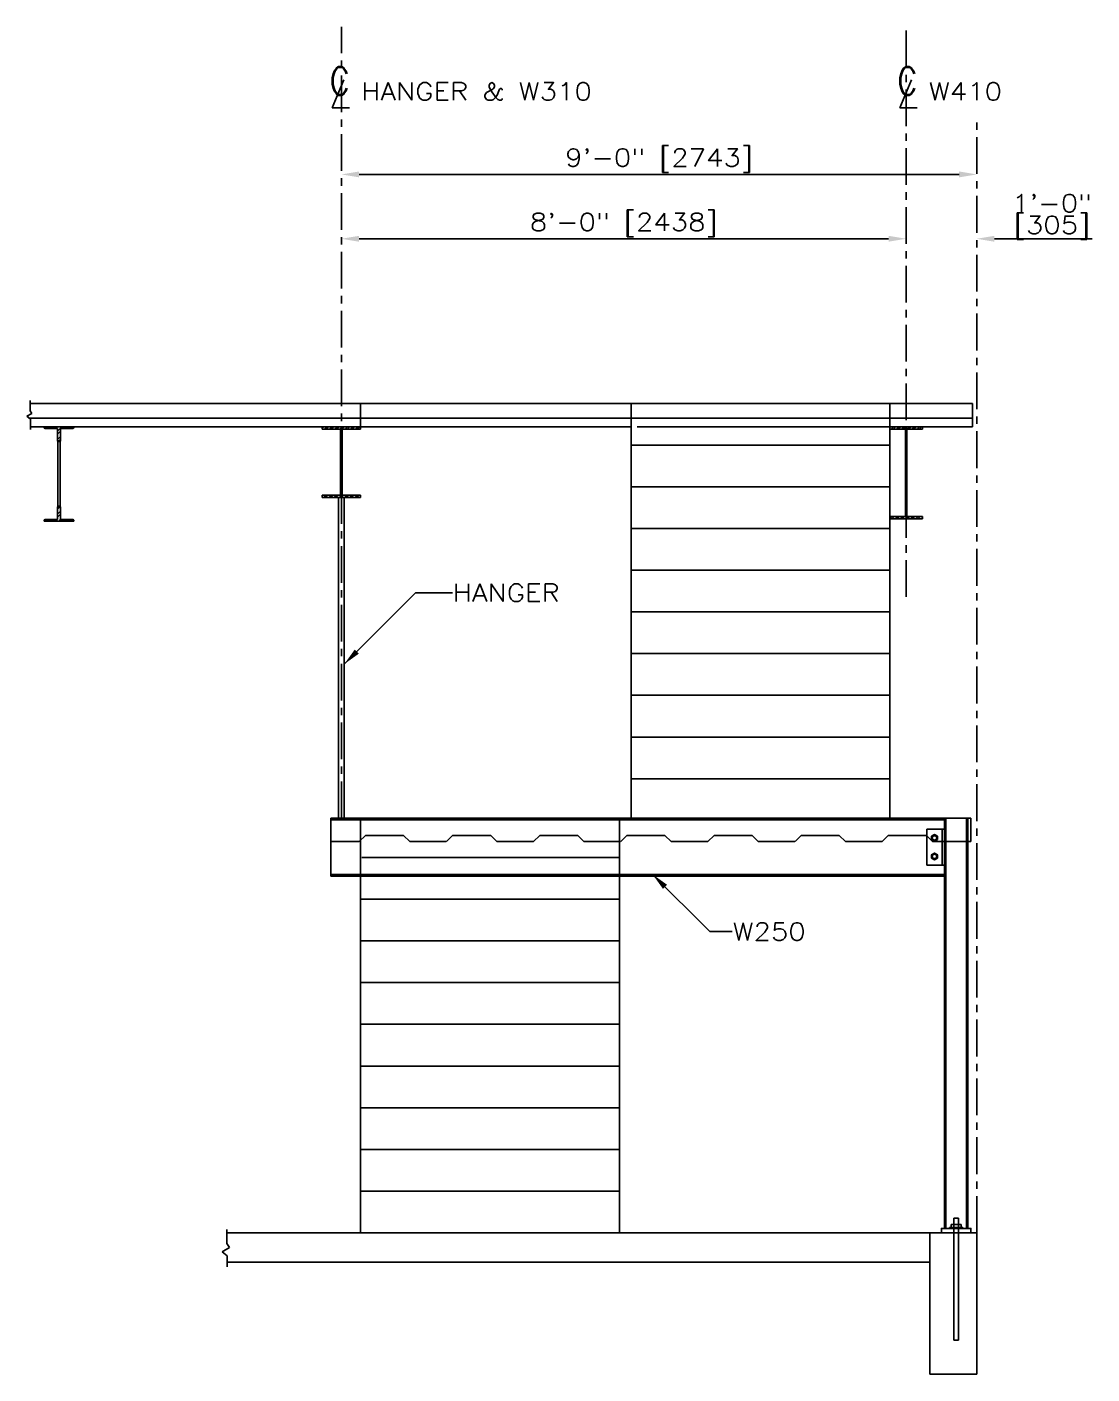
# Model space of a CAD drawing. Header units: inches. Extents: x -44 to 9761, y -1166 to 3580.
# Drawn here: x 7539.8 to 7720.9, y 2902.1 to 3131.1 of the extents above; entities that cross this region are included whole.
import ezdxf

# ---------------------------------------------------------------- set-up
doc = ezdxf.new("R2010")
doc.units = ezdxf.units.IN
doc.header["$MEASUREMENT"] = 0
doc.linetypes.add('CENTER', pattern=[2, 1.25, -0.25, 0.25, -0.25])
doc.layers.get('DEFPOINTS').update_dxf_attribs({"linetype": 'CONTINUOUS'})
for name, color, linetype in [('Arch_Section_Truss', 45, 'CONTINUOUS'), ('C-241-1', 241, 'CONTINUOUS'), ('Center', 251, 'CENTER'), ('LAYER131A', 131, 'CONTINUOUS'), ('Section_Hanger', 150, 'CONTINUOUS'), ('Struc_Section_BP', 135, 'CONTINUOUS'), ('Struc_Section_Conc', 71, 'CONTINUOUS'), ('Struc_Section_Dim', 5, 'CONTINUOUS'), ('Struc_Section_MachineBolt', 133, 'CONTINUOUS'), ('Struc_Section_Stair', 131, 'CONTINUOUS'), ('Struc_Section_Steel', 11, 'CONTINUOUS'), ('Struc_Steel_Beam', 22, 'CONTINUOUS'), ('TEXT', 4, 'CONTINUOUS')]:
    doc.layers.add(name, color=color, linetype=linetype)
doc.styles.add('ROMANS', font='ROMANS.SHX', dxfattribs={"width": 0.8})
doc.styles.add('ROMANS-115', font='romans.shx', dxfattribs={"width": 1.15})
doc.dimstyles.new('48-ROMANS-115', dxfattribs={"dimtxt": 3, "dimasz": 3, "dimexe": 3, "dimexo": 3, "dimgap": 0.0625, "dimtad": 1, "dimdec": 4, "dimzin": 1, "dimdsep": 46, "dimlunit": 4, "dimtxsty": 'ROMANS-115', "dimcen": 0.0625, "dimclrd": 256, "dimclre": 256, "dimclrt": 256, "dimadec": 0, "dimazin": 0, "dimtfac": 1, "dimtdec": 4, "dimtofl": 0, "dimtmove": 0, "dimatfit": 0, "dimfxl": 1, "dimfrac": 2, "dimtolj": 1, "dimtzin": 0, "dimarcsym": 0})
doc.dimstyles.new('Copy of 48-ROMANS-115-BPV', dxfattribs={"dimtxt": 3, "dimasz": 3, "dimexe": 3, "dimexo": 3, "dimgap": 0.0625, "dimtad": 1, "dimdec": 4, "dimzin": 1, "dimdsep": 46, "dimlunit": 4, "dimtxsty": 'ROMANS-115', "dimcen": 0.0625, "dimclrd": 256, "dimclre": 256, "dimclrt": 256, "dimadec": 0, "dimazin": 0, "dimtfac": 1, "dimtdec": 4, "dimtofl": 0, "dimtmove": 0, "dimatfit": 0, "dimfxl": 1, "dimfrac": 2, "dimtolj": 1, "dimtzin": 0, "dimarcsym": 0})
pattern_1 = [(45, (7769.0926, 2503.1176), (-0.44194174, 0.44194174), []), (45, (7769.0926, 2503.4301), (-0.44194174, 0.44194174), [])]

# ---------------------------------------------------------------- blocks, each defined once
blk = doc.blocks.new('*D20')
at = {"layer": 'DEFPOINTS', "color": 0, "transparency": 16777216}
for p in [(7701.26, 3106.06), (7593.26, 3104.66), (7701.26, 3104.66)]:
    blk.add_point(p, dxfattribs=at)
at = {"layer": 'Struc_Section_Dim', "lineweight": -2, "transparency": 16777216}
blk.add_line((7596.26, 3106.06), (7698.26, 3106.06), dxfattribs=at)
at = {"layer": 'Struc_Section_Dim', "transparency": 16777216}
for points in [[(7596.26, 3106.56), (7596.26, 3105.56), (7593.26, 3106.06)], [(7698.26, 3106.56), (7698.26, 3105.56), (7701.26, 3106.06)]]:
    blk.add_solid(points, dxfattribs=at)
at = {"layer": 'Struc_Section_Dim', "transparency": 16777216, "insert": (7647.26, 3108.41), "char_height": 3, "attachment_point": 5, "style": 'ROMANS-115'}
blk.add_mtext('\\A1;9\'-0" [2743]', dxfattribs=at)
blk = doc.blocks.new('*D21')
at = {"layer": 'DEFPOINTS', "color": 0, "transparency": 16777216}
for p in [(7593.26, 3095.43), (7689.26, 3095.43), (7689.26, 3095.12)]:
    blk.add_point(p, dxfattribs=at)
at = {"layer": 'Struc_Section_Dim', "lineweight": -2, "transparency": 16777216}
blk.add_line((7596.26, 3095.12), (7686.26, 3095.12), dxfattribs=at)
at = {"layer": 'Struc_Section_Dim', "transparency": 16777216}
for points in [[(7596.26, 3095.62), (7596.26, 3094.62), (7593.26, 3095.12)], [(7686.26, 3095.62), (7686.26, 3094.62), (7689.26, 3095.12)]]:
    blk.add_solid(points, dxfattribs=at)
at = {"layer": 'Struc_Section_Dim', "transparency": 16777216, "insert": (7641.26, 3097.47), "char_height": 3, "attachment_point": 5, "style": 'ROMANS-115'}
blk.add_mtext('\\A1;8\'-0" [2438]', dxfattribs=at)
blk = doc.blocks.new('*D22')
at = {"layer": 'DEFPOINTS', "color": 0, "transparency": 16777216}
for p in [(7689.26, 3095.12), (7701.26, 3095.12), (7701.26, 3095.12)]:
    blk.add_point(p, dxfattribs=at)
at = {"layer": 'Struc_Section_Dim', "lineweight": -2, "transparency": 16777216}
for p, q in [((7686.26, 3095.12), (7683.26, 3095.12)), ((7704.26, 3095.12), (7720.86, 3095.12))]:
    blk.add_line(p, q, dxfattribs=at)
at = {"layer": 'Struc_Section_Dim', "transparency": 16777216}
for points in [[(7686.26, 3095.62), (7686.26, 3094.62), (7689.26, 3095.12)], [(7704.26, 3095.62), (7704.26, 3094.62), (7701.26, 3095.12)]]:
    blk.add_solid(points, dxfattribs=at)
at = {"layer": 'Struc_Section_Dim', "transparency": 16777216, "char_height": 3, "attachment_point": 5, "style": 'ROMANS-115'}
for s, insert in [('\\A1;1\'-0"', (7714.06, 3101.17)), ('\\A1;[305]', (7714.06, 3096.97))]:
    blk.add_mtext(s, dxfattribs=dict(at, insert=insert))
blk = doc.blocks.new('CLMARK')
at = {"layer": 'TEXT'}
for p, q in [((1.52, 4.57), (-3.55, -7.61)), ((-3.55, -7.61), (4.06, -7.61))]:
    blk.add_line(p, q, dxfattribs=at)
at = {"layer": 'TEXT', "style": 'ROMANS', "width": 0.8}
blk.add_text('C', height=12, dxfattribs=at).set_placement((-4.59, -1.9))
blk = doc.blocks.new('outstandingconn1')
at = {"layer": 'Struc_Section_MachineBolt', "ltscale": 2}
for points in [[(1.2, 4.36), (1.69, 4.08), (2.18, 4.36), (2.18, 4.92), (1.69, 5.2), (1.2, 4.92)], [(1.2, 1.22), (1.69, 0.94), (2.18, 1.22), (2.18, 1.78), (1.69, 2.06), (1.2, 1.78)]]:
    blk.add_lwpolyline(points, close=True, dxfattribs=at)
for centre in [(1.69, 4.64), (1.69, 1.5)]:
    blk.add_circle(centre, 0.375, dxfattribs=at)
at = {"layer": 'Struc_Section_Steel', "color": 131, "ltscale": 2}
for p, q in [((0, 6.14), (3, 6.14)), ((0, 6.14), (0, 0)), ((0.38, 6.14), (0.38, 0)), ((3, 6.14), (3, 0)), ((0, 0), (3, 0))]:
    blk.add_line(p, q, dxfattribs=at)

msp = doc.modelspace()

# ---------------------------------------------------------------- hatches: boundary and pattern name
at = {"layer": 'Arch_Section_Truss'}
h = msp.add_hatch(dxfattribs=at)
h.set_pattern_fill('STEEL', color=256, scale=8, style=0)
h.set_pattern_definition([(45, (1613.5138, 2160.7952), (-0.70710678, 0.70710678), []), (45, (1613.5138, 2161.2952), (-0.70710678, 0.70710678), [])])
h.paths.add_polyline_path([(7545.01022, 3060.7698, 0.414213562), (7545.13522, 3060.6448), (7545.38522, 3060.6448, 0.414213562), (7545.51022, 3060.7698), (7545.51022, 3062.8948), (7547.63522, 3062.8948, 0.414213562), (7547.76022, 3063.0198), (7547.76022, 3063.1448), (7542.76022, 3063.1448), (7542.76022, 3063.0198, 0.414213562), (7542.88522, 3062.8948), (7545.01022, 3062.8948)])
h.paths.add_polyline_path([(7545.01022, 3047.3948), (7542.88522, 3047.3948, 0.414213562), (7542.76022, 3047.2698), (7542.76022, 3047.1448), (7547.76022, 3047.1448), (7547.76022, 3047.2698, 0.414213562), (7547.63522, 3047.3948), (7545.51022, 3047.3948), (7545.51022, 3049.5198, 0.414213562), (7545.38522, 3049.6448), (7545.13522, 3049.6448, 0.414213562), (7545.01022, 3049.5198)])
at = {"layer": 'Struc_Steel_Beam'}
h = msp.add_hatch(dxfattribs=at)
h.set_pattern_fill('STEEL', color=256, scale=5, style=0)
h.set_pattern_definition(pattern_1)
h.paths.add_polyline_path([(7593.26022, 3063.1448), (7590.01022, 3063.1448), (7590.01022, 3062.7698), (7593.13522, 3062.7698), (7593.13522, 3051.5198), (7590.01022, 3051.5198), (7590.01022, 3051.1448), (7593.26022, 3051.1448)])
h.paths.add_polyline_path([(7596.51022, 3063.1448), (7593.26022, 3063.1448), (7593.26022, 3051.1448), (7596.51022, 3051.1448), (7596.51022, 3051.5198), (7593.38522, 3051.5198), (7593.38522, 3062.7698), (7596.51022, 3062.7698)])
h = msp.add_hatch(dxfattribs=at)
h.set_pattern_fill('STEEL', color=256, scale=5, style=0)
h.set_pattern_definition(pattern_1)
h.paths.add_polyline_path([(7692.01022, 3063.1448), (7689.51022, 3063.1448), (7689.51022, 3062.7698), (7692.01022, 3062.7698)])
h.paths.add_polyline_path([(7689.26022, 3063.1448), (7686.51022, 3063.1448), (7686.51022, 3062.7698), (7689.13522, 3062.7698), (7689.13522, 3060.0548), (7689.26022, 3060.0548)])
h.paths.add_polyline_path([(7689.38522, 3060.0548), (7689.26022, 3060.0548), (7689.26022, 3052.9648), (7689.38522, 3052.9648)])
h.paths.add_polyline_path([(7689.26022, 3052.9648), (7689.13522, 3052.9648), (7689.13522, 3047.8948), (7686.51022, 3047.8948), (7686.51022, 3047.5198), (7689.26022, 3047.5198)])
h.paths.add_polyline_path([(7689.38522, 3052.9648), (7689.26022, 3052.9648), (7689.26022, 3047.5198), (7689.51022, 3047.5198), (7689.51022, 3047.8948), (7689.38522, 3047.8948)])
h.paths.add_polyline_path([(7692.01022, 3047.8948), (7689.51022, 3047.8948), (7689.51022, 3047.5198), (7692.01022, 3047.5198)])

# ---------------------------------------------------------------- linework, layer by layer
at = {"layer": 'Arch_Section_Truss'}
for p, q in [((7542.76022, 3063.1448), (7547.76022, 3063.1448)), ((7542.76022, 3063.1448), (7542.76022, 3063.0198)), ((7542.88522, 3062.8948), (7545.01022, 3062.8948)), ((7545.01022, 3062.8948), (7545.01022, 3060.7698)), ((7545.51022, 3062.8948), (7547.63522, 3062.8948)), ((7545.51022, 3062.8948), (7545.51022, 3060.7698)), ((7547.76022, 3063.1448), (7547.76022, 3063.0198)), ((7545.07272, 3060.66155), (7545.07272, 3049.62806)), ((7545.07272, 3060.66155), (7545.07272, 3059.5198)), ((7545.13522, 3060.6448), (7545.38522, 3060.6448)), ((7545.44772, 3060.66155), (7545.44772, 3049.62806)), ((7545.44772, 3060.66155), (7545.44772, 3059.5198)), ((7545.01022, 3047.3948), (7545.01022, 3049.5198)), ((7545.13522, 3049.6448), (7545.38522, 3049.6448)), ((7545.51022, 3047.3948), (7545.51022, 3049.5198)), ((7542.76022, 3047.1448), (7542.76022, 3047.2698)), ((7542.76022, 3047.1448), (7547.76022, 3047.1448)), ((7542.88522, 3047.3948), (7545.01022, 3047.3948)), ((7545.51022, 3047.3948), (7547.63522, 3047.3948)), ((7547.76022, 3047.1448), (7547.76022, 3047.2698))]:
    msp.add_line(p, q, dxfattribs=at)
for centre, start, end in [((7542.88522, 3063.0198), 180, 270), ((7547.63522, 3063.0198), 270, 0), ((7545.13522, 3060.7698), 180, 270), ((7545.38522, 3060.7698), 270, 0), ((7545.13522, 3049.5198), 90, 180), ((7545.38522, 3049.5198), 0, 90), ((7542.88522, 3047.2698), 90, 180), ((7547.63522, 3047.2698), 0, 90)]:
    msp.add_arc(centre, 0.125, start, end, dxfattribs=at)
at = {"layer": 'C-241-1'}
for p, q in [((7698.88115, 2927.08037), (7696.63929, 2927.08037)), ((7696.63929, 2927.08037), (7696.63929, 2926.8948)), ((7698.88115, 2926.8948), (7696.63929, 2926.8948)), ((7698.63115, 2927.57522), (7696.88929, 2927.57522)), ((7696.88929, 2927.57522), (7696.88929, 2927.08037)), ((7697.38414, 2928.61645), (7697.38414, 2927.57522)), ((7698.1363, 2928.61645), (7697.38414, 2928.61645)), ((7698.1363, 2928.61645), (7698.1363, 2927.57522)), ((7698.63115, 2927.57522), (7698.63115, 2927.08037)), ((7698.88115, 2927.08037), (7698.88115, 2926.8948))]:
    msp.add_line(p, q, dxfattribs=at)
at = {"layer": 'C-241-1', "ltscale": 2}
for p, q in [((7697.38414, 2927.57522), (7697.38414, 2907.8948)), ((7698.1363, 2927.57522), (7698.1363, 2907.8948)), ((7698.1363, 2907.8948), (7697.38414, 2907.8948))]:
    msp.add_line(p, q, dxfattribs=at)
at = {"layer": 'Center', "ltscale": 5}
for p, q in [((7593.26022, 2996.6448), (7593.26022, 3131.12701)), ((7689.26022, 3034.26434), (7689.26022, 3131.12701)), ((7701.26022, 2926.1448), (7701.26022, 3115.91896))]:
    msp.add_line(p, q, dxfattribs=at)
at = {"layer": 'LAYER131A'}
for p, q in [((7694.26022, 2996.6448), (7698.26022, 2996.6448)), ((7695.76022, 2996.6448), (7695.76022, 2926.8948)), ((7699.76022, 2996.6448), (7699.76022, 2926.8948))]:
    msp.add_line(p, q, dxfattribs=at)
at = {"layer": 'Section_Hanger', "ltscale": 2}
for p, q in [((7592.76022, 2996.6448), (7592.76022, 3051.1448)), ((7593.76022, 2996.6448), (7593.76022, 3051.1448))]:
    msp.add_line(p, q, dxfattribs=at)
at = {"layer": 'Struc_Section_BP', "ltscale": 2}
msp.add_lwpolyline([(7695.26022, 2926.1448), (7700.26022, 2926.1448), (7700.26022, 2926.8948), (7695.26022, 2926.8948)], close=True, dxfattribs=at)
at = {"layer": 'Struc_Section_Conc', "ltscale": 2}
for p, q in [((7596.51022, 3067.1448), (7540.34522, 3067.1448)), ((7700.51022, 3067.1448), (7596.51022, 3067.1448)), ((7596.51022, 3063.1448), (7596.51022, 3067.1448)), ((7700.51022, 3063.1448), (7700.51022, 3067.1448)), ((7540.40726, 3063.1448), (7548.24451, 3063.1448)), ((7596.51022, 3063.1448), (7545.22736, 3063.1448)), ((7642.51022, 3063.1448), (7596.51022, 3063.1448)), ((7700.51022, 3063.1448), (7689.51022, 3063.1448)), ((7700.26022, 2996.6448), (7591.45022, 2996.6448)), ((7591.45022, 2992.6448), (7591.45022, 2996.6448)), ((7700.26022, 2996.6448), (7700.26022, 2992.6448)), ((7596.30732, 2992.6448), (7597.35267, 2993.69015)), ((7597.35267, 2993.69015), (7603.82709, 2993.69015)), ((7603.82709, 2993.69015), (7598.10267, 2993.69015)), ((7604.87243, 2992.6448), (7603.82709, 2993.69015)), ((7611.11982, 2992.6448), (7612.16517, 2993.69015)), ((7612.16517, 2993.69015), (7618.63959, 2993.69015)), ((7618.63959, 2993.69015), (7612.16517, 2993.69015)), ((7612.16517, 2993.69015), (7618.63959, 2993.69015)), ((7619.68493, 2992.6448), (7618.63959, 2993.69015)), ((7625.93232, 2992.6448), (7626.97767, 2993.69015)), ((7633.45209, 2993.69015), (7626.97767, 2993.69015)), ((7626.97767, 2993.69015), (7633.45209, 2993.69015)), ((7626.97767, 2993.69015), (7633.45209, 2993.69015)), ((7634.49743, 2992.6448), (7633.45209, 2993.69015)), ((7640.74482, 2992.6448), (7641.79017, 2993.69015)), ((7641.79017, 2993.69015), (7648.26459, 2993.69015)), ((7648.26459, 2993.69015), (7641.79017, 2993.69015)), ((7641.79017, 2993.69015), (7648.26459, 2993.69015)), ((7649.30993, 2992.6448), (7648.26459, 2993.69015)), ((7655.55732, 2992.6448), (7656.60267, 2993.69015)), ((7663.07709, 2993.69015), (7656.60267, 2993.69015)), ((7656.60267, 2993.69015), (7663.07709, 2993.69015)), ((7656.60267, 2993.69015), (7663.07709, 2993.69015)), ((7664.12243, 2992.6448), (7663.07709, 2993.69015)), ((7670.36982, 2992.6448), (7671.41517, 2993.69015)), ((7671.41517, 2993.69015), (7677.88959, 2993.69015)), ((7677.88959, 2993.69015), (7671.41517, 2993.69015)), ((7671.41517, 2993.69015), (7677.88959, 2993.69015)), ((7678.93493, 2992.6448), (7677.88959, 2993.69015)), ((7685.18232, 2992.6448), (7686.22767, 2993.69015)), ((7686.22767, 2993.69015), (7692.70209, 2993.69015)), ((7693.74743, 2992.6448), (7692.70209, 2993.69015)), ((7591.45022, 2992.6448), (7596.27738, 2992.6448)), ((7604.87243, 2992.6448), (7611.08988, 2992.6448)), ((7619.68493, 2992.6448), (7625.90238, 2992.6448)), ((7634.49743, 2992.6448), (7640.71488, 2992.6448)), ((7649.30993, 2992.6448), (7655.52738, 2992.6448)), ((7664.12243, 2992.6448), (7670.33988, 2992.6448)), ((7678.93493, 2992.6448), (7685.15238, 2992.6448)), ((7693.74743, 2992.6448), (7700.26022, 2992.6448))]:
    msp.add_line(p, q, dxfattribs=at)
at = {"layer": 'Struc_Section_Conc', "ltscale": 20}
for p, q in [((7596.51022, 3064.6448), (7540.17735, 3064.6448)), ((7596.51022, 3064.6448), (7700.51022, 3064.6448)), ((7643.53522, 3063.1448), (7689.51022, 3063.1448)), ((7640.51022, 2989.9548), (7596.76022, 2989.9548))]:
    msp.add_line(p, q, dxfattribs=at)
at = {"layer": 'Struc_Section_Dim', "ltscale": 2}
for p, q in [((7540.34522, 3067.63833), (7540.34522, 3065.85662)), ((7540.65117, 3065.43987), (7539.81358, 3064.94405)), ((7539.81358, 3064.94405), (7540.40726, 3064.45566)), ((7540.34522, 3065.85662), (7540.65117, 3065.43987)), ((7540.40726, 3064.45566), (7540.40726, 3062.69564)), ((7573.78564, 2926.72012), (7573.78564, 2924.31074)), ((7701.26022, 2926.1448), (7573.78564, 2926.1448)), ((7573.78564, 2924.31074), (7574.25872, 2923.66632)), ((7693.26022, 2902.1448), (7693.26022, 2926.1448)), ((7701.26022, 2902.1448), (7701.26022, 2926.1448)), ((7574.25872, 2923.66632), (7573.00234, 2922.9226)), ((7573.00234, 2922.9226), (7573.84768, 2922.22719)), ((7573.84768, 2922.22719), (7573.84768, 2920.35241)), ((7693.26022, 2921.1448), (7573.84768, 2921.1448)), ((7701.26022, 2902.1448), (7693.26022, 2902.1448))]:
    msp.add_line(p, q, dxfattribs=at)
at = {"layer": 'Struc_Section_Stair', "ltscale": 5}
for p, q in [((7642.51022, 2996.6448), (7642.51022, 3067.1448)), ((7686.51022, 2996.6448), (7686.51022, 3067.1448)), ((7686.51022, 3060.0548), (7642.51022, 3060.0548)), ((7686.51022, 3052.9648), (7642.51022, 3052.9648)), ((7686.51022, 3045.8748), (7642.51022, 3045.8748)), ((7686.51022, 3038.7848), (7642.51022, 3038.7848)), ((7686.51022, 3031.6948), (7642.51022, 3031.6948)), ((7686.51022, 3024.6048), (7642.51022, 3024.6048)), ((7686.51022, 3017.5148), (7642.51022, 3017.5148)), ((7686.51022, 3010.4248), (7642.51022, 3010.4248)), ((7686.51022, 3003.3348), (7642.51022, 3003.3348)), ((7596.51022, 2926.1448), (7596.51022, 2996.6448)), ((7640.51022, 2926.1448), (7640.51022, 2996.6448)), ((7640.51022, 2982.8648), (7596.51022, 2982.8648)), ((7640.51022, 2975.7748), (7596.51022, 2975.7748)), ((7640.51022, 2968.6848), (7596.51022, 2968.6848)), ((7640.51022, 2961.5948), (7596.51022, 2961.5948)), ((7640.51022, 2954.5048), (7596.51022, 2954.5048)), ((7640.51022, 2947.4148), (7596.51022, 2947.4148)), ((7640.51022, 2940.3248), (7596.51022, 2940.3248)), ((7640.51022, 2933.2348), (7596.51022, 2933.2348))]:
    msp.add_line(p, q, dxfattribs=at)
at = {"layer": 'Struc_Section_Steel', "ltscale": 2}
for p, q in [((7591.45022, 2996.6448), (7591.45022, 2986.7698)), ((7695.76022, 2996.6448), (7695.76022, 2986.7698))]:
    msp.add_line(p, q, dxfattribs=at)
at = {"layer": 'Struc_Section_Steel', "ltscale": 20}
msp.add_line((7695.76022, 2996.3323), (7591.45022, 2996.3323), dxfattribs=at)
at = {"layer": 'Struc_Section_Steel'}
for p, q in [((7694.26022, 2996.6448), (7595.26022, 2996.6448)), ((7695.76022, 2987.0823), (7591.45022, 2987.0823)), ((7695.76022, 2986.7698), (7591.45022, 2986.7698))]:
    msp.add_line(p, q, dxfattribs=at)
at = {"layer": 'Struc_Section_Steel', "ltscale": 4}
for p, q in [((7696.01022, 2996.6448), (7696.01022, 2926.8948)), ((7699.51022, 2996.6448), (7699.51022, 2926.8948))]:
    msp.add_line(p, q, dxfattribs=at)
at = {"layer": 'Struc_Steel_Beam'}
for p, q in [((7596.51022, 3063.1448), (7590.01022, 3063.1448)), ((7590.01022, 3063.1448), (7590.01022, 3062.7698)), ((7593.13522, 3062.7698), (7590.01022, 3062.7698)), ((7593.13522, 3062.7698), (7593.13522, 3051.5198)), ((7593.38522, 3062.7698), (7593.38522, 3051.5198)), ((7596.51022, 3062.7698), (7593.38522, 3062.7698)), ((7596.51022, 3063.1448), (7596.51022, 3062.7698)), ((7692.01022, 3063.1448), (7686.51022, 3063.1448)), ((7686.51022, 3063.1448), (7686.51022, 3062.7698)), ((7689.13522, 3062.7698), (7686.51022, 3062.7698)), ((7689.13522, 3062.7698), (7689.13522, 3047.8948)), ((7689.38522, 3062.7698), (7689.38522, 3047.8948)), ((7692.01022, 3062.7698), (7689.38522, 3062.7698)), ((7692.01022, 3063.1448), (7692.01022, 3062.7698)), ((7593.13522, 3051.5198), (7590.01022, 3051.5198)), ((7590.01022, 3051.5198), (7590.01022, 3051.1448)), ((7596.51022, 3051.1448), (7590.01022, 3051.1448)), ((7596.51022, 3051.5198), (7593.38522, 3051.5198)), ((7596.51022, 3051.5198), (7596.51022, 3051.1448)), ((7689.13522, 3047.8948), (7686.51022, 3047.8948)), ((7686.51022, 3047.8948), (7686.51022, 3047.5198)), ((7692.01022, 3047.8948), (7689.38522, 3047.8948)), ((7692.01022, 3047.8948), (7692.01022, 3047.5198)), ((7692.01022, 3047.5198), (7686.51022, 3047.5198))]:
    msp.add_line(p, q, dxfattribs=at)

# ---------------------------------------------------------------- block references
at = {"layer": 'Struc_Section_Dim', "ltscale": 2, "xscale": 0.390625, "yscale": 0.390625, "zscale": 0.390625}
for p in [(7593.07518, 3120.33203), (7689.5525, 3120.33203)]:
    msp.add_blockref('CLMARK', p, dxfattribs=at)
at = {"layer": 'Struc_Section_Dim', "xscale": -1}
msp.add_blockref('outstandingconn1', (7695.76022, 2988.6373), dxfattribs=at)

# ---------------------------------------------------------------- texts
at = {"layer": 'Struc_Section_Dim', "ltscale": 2, "style": 'ROMANS-115', "width": 1.15}
for s, p in [('HANGER & W310', (7596.65106, 3118.6759)), ('W410', (7693.12838, 3118.6759))]:
    msp.add_text(s, height=3, dxfattribs=at).set_placement(p)
at = {"layer": 'Struc_Section_Dim', "ltscale": 2, "char_height": 3, "attachment_point": 1, "style": 'ROMANS-115'}
for s, insert in [('\\A1;HANGER', (7612.20087, 3036.45192)), ('W250', (7659.76802, 2978.8506))]:
    msp.add_mtext(s, dxfattribs=dict(at, insert=insert))

# ---------------------------------------------------------------- dimensions: what is measured, and where the dimension line sits
at = {"layer": 'Struc_Section_Dim', "ltscale": 2}
for base, p1, p2, dimstyle, override, picture, middle in [((7701.26022, 3106.0627), (7593.26022, 3104.66128), (7701.26022, 3104.66128), '48-ROMANS-115', {"dimse1": 1, "dimse2": 1}, '*D20', (7647.26022, 3108.41092)), ((7701.26022, 3095.12116), (7689.26022, 3095.12116), (7701.26022, 3095.12116), 'Copy of 48-ROMANS-115-BPV', {"dimpost": '\\X', "dimse1": 1, "dimse2": 1}, '*D22', (7714.05843, 3099.31759)), ((7689.26022, 3095.12116), (7593.26022, 3095.42952), (7689.26022, 3095.42952), '48-ROMANS-115', {"dimse1": 1, "dimse2": 1}, '*D21', (7641.26022, 3097.46938))]:
    dim = msp.add_linear_dim(base=base, p1=p1, p2=p2, dimstyle=dimstyle, override=override, dxfattribs=at)
    dim.commit()
    dim.dimension.update_dxf_attribs({"geometry": picture, "text_midpoint": middle})

# ---------------------------------------------------------------- leaders
at = {"layer": 'Struc_Section_Dim', "ltscale": 2, "annotation_type": 0, "has_hookline": 1, "hookline_direction": 1}
for points, override, text_width in [([(7593.76022, 3022.83042), (7605.88171, 3034.95192), (7612.13837, 3034.95192)], {"dimgap": 0.0625, "dimtad": 0, "dimse2": 1}, 19.05714), ([(7646.1569, 2987.0823), (7655.8886, 2977.3506), (7659.70552, 2977.3506)], {"dimgap": 0.0625, "dimtad": 0, "dimse1": 1, "dimse2": 1}, 12.97857)]:
    msp.add_leader(points, dimstyle='Copy of 48-ROMANS-115-BPV', override=override, dxfattribs=dict(at, text_width=text_width))

doc.saveas('drawing.dxf')
